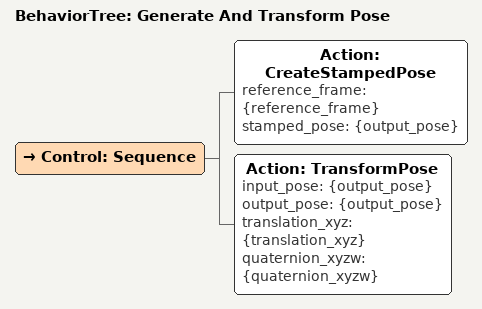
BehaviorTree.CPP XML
<?xml version="1.0" encoding="UTF-8" ?>
<root BTCPP_format="4" main_tree_to_execute="Generate And Transform Pose">
  <BehaviorTree ID="Generate And Transform Pose">
    <Control ID="Sequence">
      <Action
        ID="CreateStampedPose"
        reference_frame="{reference_frame}"
        stamped_pose="{output_pose}"
      />
      <Action
        ID="TransformPose"
        input_pose="{output_pose}"
        output_pose="{output_pose}"
        translation_xyz="{translation_xyz}"
        quaternion_xyzw="{quaternion_xyzw}"
      />
    </Control>
  </BehaviorTree>
</root>
